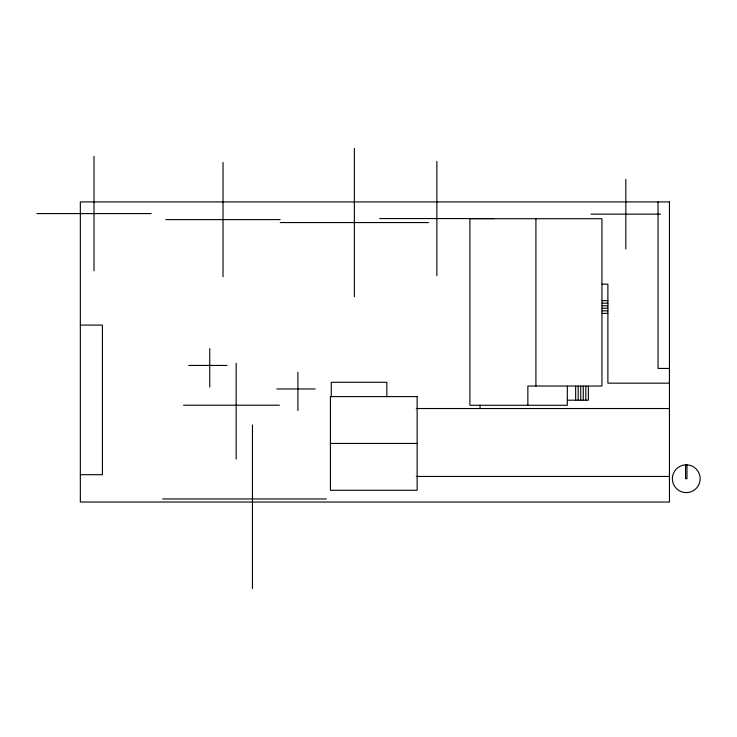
<?xml version="1.0" encoding="UTF-8"?>
<svg xmlns="http://www.w3.org/2000/svg" width="737" height="737" viewBox="0 0 737 737"><rect width="100%" height="100%" fill="white"/><g stroke="black" fill="none" stroke-linecap="round" stroke-linejoin="round"><path stroke-width="1.11" d="M36.85 213.592L151.186 213.592M591.056 214.154L660.592 214.154M379.702 218.557L494.03 218.557M165.853 219.608L280.189 219.608M280.226 222.565L428.483 222.565M602.129 284.169L607.887 284.169L607.887 383.166L669.454 383.166M602.129 300.659L607.887 300.659M602.129 303.193L607.887 303.193M602.129 305.735L607.887 305.735M602.129 308.278L607.887 308.278M602.129 310.821L607.887 310.821M602.129 313.363L607.887 313.363M80.333 325.091L102.406 325.091L102.406 474.692L80.333 474.692M188.672 365.441L227.033 365.441M669.454 368.436L658.049 368.436L658.049 201.92M276.836 388.961L315.196 388.961M567.683 400.191L588.356 400.191L588.356 386.252M183.495 405.212L279.406 405.212M416.294 408.528L669.454 408.528M330.416 443.444L417.142 443.444M416.294 476.452L669.454 476.452M162.711 498.949L326.307 498.949M686.948 464.872L686.948 478.718L685.557 478.718L685.557 464.872M625.824 179.386L625.824 248.922M585.814 386.252L585.814 400.191M583.28 386.252L583.28 400.191M580.738 386.252L580.738 400.191M578.195 386.252L578.195 400.191M575.652 386.252L575.652 400.191M567.315 386.252L567.315 405.276L469.893 405.276L469.893 218.714L601.936 218.714L601.936 386.031L527.858 386.031L527.858 405.276M535.919 218.714L535.919 386.031M480.063 405.193L480.063 408.528M436.866 161.385L436.866 275.721M386.842 396.755L386.842 382.3L331.263 382.3L331.263 396.755M354.359 148.441L354.359 296.698M297.905 372.176L297.905 410.537M252.459 424.963L252.459 588.559M236.162 363.23L236.162 459.142M223.025 162.444L223.025 276.771M209.741 348.656L209.741 387.017M94.014 156.419L94.014 270.755M686.258 464.826L684.443 464.946A13.892 13.892 0 0 0 674.539 486.19A13.892 13.892 0 0 0 697.976 486.19A13.892 13.892 0 0 0 688.072 464.946L686.258 464.826M669.454 201.92L80.333 201.92L80.333 502.035L669.454 502.035L669.454 201.92M417.142 396.598L330.416 396.598L330.416 490.289L417.142 490.289L417.142 396.598"/></g></svg>
